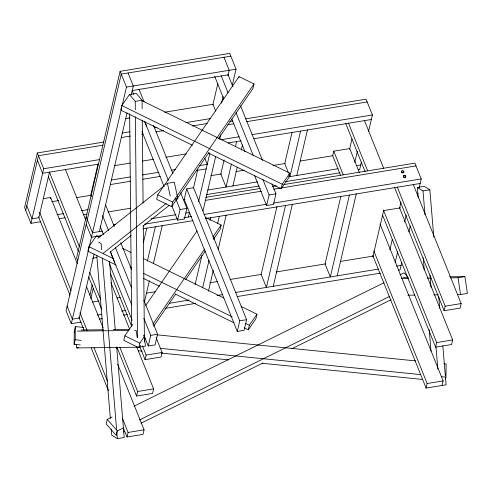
<?xml version="1.0" encoding="UTF-8"?>
<svg xmlns="http://www.w3.org/2000/svg" width="492" height="492" viewBox="0 0 492 492"><rect width="100%" height="100%" fill="white"/><g stroke="black" fill="none" stroke-linecap="round" stroke-linejoin="round"><path stroke-width="0.74" d="M80.239 344.923L74.12 344.308L74.286 331.147L75.35 326.596L83.757 327.444M74.12 344.308L75.178 339.757L75.35 326.596M445.518 379.092L445.973 377.143L446.139 363.982L443.846 363.748M103.984 142.034L37.331 152.938L24.6 207.538L30.953 223.337L40.799 221.726M25.719 210.33L38.45 155.73L102.834 145.195M30.953 223.337L43.677 168.738L37.331 152.938M49.471 172.169L38.862 217.667L32.011 218.792L26.783 205.779M50.369 198.793L50.67 197.495L43.407 198.682M98.006 163.996L90.7 195.324L91.254 196.689M232.206 85.608L236.037 69.181L229.684 53.382L120.11 71.309L76.617 257.863L77.736 260.649M99.316 236.941L96.567 235.594L88.966 246.646L87.902 251.191L116.124 265.028M142.163 108.689L142.077 100.251L136.296 93.425L129.445 94.544L121.844 105.589L120.786 110.14L192.378 145.232M81.149 322.1L71.303 323.711L121.758 107.268M122.108 105.774L126.456 87.109L120.11 71.309M94.138 254.007L79.212 318.041L72.361 319.16L67.133 306.147M99.366 231.591L127.041 112.865M131.216 94.95L133.307 85.989L128.074 72.976M89.87 295.212L92.305 284.751M90.811 298.749L93.252 288.287M143.375 242.827L146.844 227.937M132.68 324.456L124.851 335.827L123.793 340.378L138.793 347.727L140.528 345.199M218.62 138.436L252.962 88.517L254.02 83.966L239.026 76.617L157.735 194.777L156.677 199.328L171.671 206.677L209.057 152.335M112.071 417.044L107.25 419.424L106.192 423.975L116.266 435.457L117.33 430.912L123.529 427.849M147.391 261.049L155.374 226.8M144.347 302.371L149.377 280.778M153.369 263.657L162.225 225.68M138.793 347.727L139.851 343.176L144.636 336.227M171.671 206.677L172.735 202.126L254.02 83.966M117.711 364.264L144.07 429.836L143.012 434.387L127.028 437.001L128.092 432.45L122.36 418.194M136.715 346.835L153.615 388.883L152.557 393.434L136.579 396.048L137.637 391.497L119.876 347.309M156.112 337.586L162.102 352.481L161.044 357.032L145.06 359.646L146.124 355.095L142.416 345.876M143.879 300.206L157.569 334.259L155.091 344.88L148.246 345.999L150.718 335.378L143.873 318.355M180.638 192.766L186.917 208.374L184.438 218.989L177.594 220.115L180.066 209.494L176.075 199.561M186.702 188.848L184.223 199.463L237.273 331.43L244.124 330.31L246.597 319.695L193.547 187.723L186.702 188.848L239.752 320.815L237.273 331.43M193.491 187.956L197.673 170.041M212.815 105.079L217.864 83.425M188.393 217.021L189.457 212.476M198.553 201.714L209.863 153.184M221.529 103.154L223.091 96.438M227.968 75.528L229.186 70.301L223.958 57.293M202.962 211.05L215.668 156.542M219.672 139.371L220.717 134.888M238.718 77.914L239.026 76.617M195.146 284.493L201.911 255.453M210.072 220.459L210.767 217.482M224.124 159.863L220.822 174.033L226.056 187.046L231.443 163.922M235.44 146.764L236.658 141.542M202.63 287.82L209.051 260.274M213.909 239.426L214.432 237.193M217.556 223.792L219.291 216.345M205.269 218.934L206.142 217.667L221.136 225.022L220.078 229.567L213.559 239.044M208.436 291.172L213.294 270.323M218.159 249.475L226.142 215.225M232.9 185.927L237.249 167.274M241.246 150.121L242.464 144.9M271.953 183.879L275.944 193.811L273.472 204.426L266.621 205.545L269.099 194.93L262.82 179.322M292.045 132.25L284.745 163.578L288.595 173.166M276.965 206.652L261.172 274.407L266.4 287.414L285.495 205.515M244.167 327.789L248.294 329.812L249.358 325.261L256.959 314.216L241.123 306.454M208.208 152.994L281.178 188.762L282.236 184.211L289.837 173.166L141.837 100.614M256.959 314.216L255.895 318.767L248.294 329.812M289.837 173.166L288.779 177.71L281.178 188.762M300.581 131.087L289.972 176.585L289.148 174.531M296.824 175.466L307.426 129.968M273.251 286.295L292.346 204.395M359.461 172.803L349.72 148.572L333.742 151.185L332.684 155.73L340.704 175.687M349.529 149.39L351.964 138.947M340.888 196.191L325.089 263.946L330.323 276.959L349.412 195.06M354.763 162.403L357.37 151.21M361.436 162.028L359.677 169.562L358.182 169.808M368.563 131.444L372.407 114.962L366.054 99.163L245.625 118.861M337.168 275.84L356.263 193.934M372.838 256.916L383.637 210.607L400.574 207.833M389.879 249.77L392.308 239.346M399.596 208.073L400.986 202.114M395.107 262.777L397.714 251.609M404.658 221.831L406.22 215.127M401.786 262.402L400.027 269.93L398.526 270.176M408.901 231.873L410.291 225.92M417.407 195.392L417.923 193.159M419.141 187.944L421.244 178.928L414.891 163.129L283.853 184.568M445.512 377.954L446.084 384.836L426.084 388.071L427.142 383.526L373.852 250.963M399.381 207.396L452.671 339.96L451.607 344.511L435.629 347.124L436.687 342.573L383.397 210.01M413.237 184.359L461.158 303.558L460.094 308.109L444.116 310.723L445.174 306.172L397.259 186.972M442.062 385.457L443.12 380.906L380.095 224.112M145.718 305.495L197.009 230.939M152.889 324.222L204.623 249.032M212.882 237.027L221.136 225.022M144.439 339.517L145.312 338.25M153.572 326.245L175.736 294.019M185.736 279.487L205.299 251.055M97.902 238.251L163.842 186.13M165.644 184.709L167.44 183.288L174.291 182.169L177.84 198.565L176.044 199.986M103.252 253.226L166.198 203.479M110.103 252.107L131.081 235.527M143.074 226.049L169.451 205.201M134.113 406.158L384.104 282.679M399.947 274.856L404.08 272.814L407.604 276.836M139.365 420.027L389.363 296.547M123.154 432.056L124.531 431.379M141.063 423.212L262.962 363.004M291.885 348.717L391.054 299.739M402.948 172.428L402.493 172.452M230.803 56.168L121.229 74.095L66.069 310.698L71.303 323.711M126.456 87.109L236.037 69.181M132.243 90.54L228.128 74.852M129.445 94.544L135.232 101.37L142.077 100.251M125.417 118.633L129.95 117.895M164.679 112.213L212.993 104.31L215.748 111.155M122.348 133.006L129.894 131.77M154.051 127.815L157.071 127.323M185.761 122.631L210.674 118.554M121.284 137.557L130.343 136.075M141.671 134.218L143.178 133.972M156.013 131.874L163.565 130.638M192.249 125.946L207.347 123.474M229.721 121.462L232.747 120.97M227.808 124.747L233.866 123.756M246.744 121.653L367.18 101.949M43.677 168.738L99.728 159.568M220.92 139.74L239.1 136.77M251.978 134.66L372.407 114.962M98.683 164.119L42.619 173.289L37.386 160.275M228.239 142.92L241.123 140.817M254.001 138.707L371.349 119.507M114.458 165.65L130.312 163.061M142.391 161.081L153.719 159.23M165.798 157.255L186.179 153.916M111.383 180.023L130.257 176.935M142.336 174.955L158.947 172.243M171.782 170.14L175.558 169.525M199.715 165.57L207.261 164.334L204.789 158.172M110.325 184.574L130.706 181.234M142.785 179.26L160.152 176.419M196.388 170.49L206.203 168.885M51.777 201.689L58.591 200.576M76.77 197.6L91.161 195.244M210.84 175.669L221.443 173.934M235.834 171.579L244.167 170.214M272.949 165.503L285.071 163.522M300.218 161.044L332.789 155.718M57.004 214.703L63.825 213.583M81.248 210.736L88.062 209.617M207.735 190.041L257.728 181.862M288.786 176.782L338.016 168.725M356.196 165.755L360.741 165.011M175.103 199.014L177.84 198.565M58.985 218.755L65.042 217.759M83.228 214.789L87.016 214.168M206.726 194.586L259.001 186.031M285.52 181.689L340.07 172.766M108.025 211.929L130.675 208.221M183.522 199.58L185.035 199.328M205.84 197.329L260.373 188.411M272.494 186.425L276.283 185.81M205.447 200.367L261.498 191.197M273.613 189.217L416.011 165.921M180.066 209.494L186.917 208.374M269.099 194.93L275.944 193.811M113.258 224.942L115.522 224.567M151.007 218.762L175.921 214.69M185.736 213.085L189.506 212.464M102.385 231.092L92.514 232.71L86.161 216.91M144.66 224.18L177.348 218.829M183.916 217.753L191.739 216.474M203.86 214.494L266.726 204.211M273.54 203.091L421.244 178.928M101.303 235.65L91.457 237.261L86.223 224.247M142.975 228.829L192.981 220.65M206.615 218.417L420.18 183.479M418.212 197.427L417.382 187.483L424.233 186.363L429.854 189.795L433.803 237.218M417.382 187.483L423.003 190.914L429.854 189.795M92.465 258.238L96.887 257.519M92.127 302.057L98.941 300.944M117.121 297.974L120.153 297.476M146.659 293.14L155.749 291.651M209.53 282.851L217.864 281.492M229.979 279.505L261.793 274.302M276.184 271.947L325.415 263.897M340.569 261.418L373.133 256.086M97.355 315.071L101.899 314.327M121.592 311.104L125.38 310.489M169.316 303.3L189.008 300.077M217.033 295.495L222.335 294.628M235.213 292.519L378.366 269.099M396.546 266.123L401.091 265.379M99.335 319.123L102.361 318.632M123.578 315.157L127.366 314.536M165.25 308.343L195.552 303.386M237.224 296.565L380.414 273.14M450.408 277.832L458.046 277.74L464.891 276.621L467.4 293.416L460.549 294.536L457.498 294.573M150.718 335.378L157.569 334.259M239.752 320.815L246.597 319.695M76.254 344.289L76.795 347.936L78.849 347.604M146.124 355.095L162.102 352.481M445.174 306.172L461.158 303.558M137.637 391.497L153.615 388.883M436.687 342.573L452.671 339.96M128.092 432.45L144.07 429.836M427.142 383.526L443.12 380.906M111.229 429.067L111.733 435.186L117.36 438.618L124.205 437.499L116.696 347.241M403.016 277.365L408.366 277.303M449.614 276.805L464.891 276.621M401.515 278.423L408.391 278.337M427.487 278.109L431.306 278.066M407.843 295.169L414.719 295.083M433.815 294.856L438.397 294.8M81.137 330.027L103.289 329.757M113.221 329.64L129.261 329.449M77.342 331.11L128.523 330.495M134.636 330.421L136.167 330.403L137.256 337.703M76.795 347.936L138.67 347.192L145.521 346.073L143.885 335.12M157.151 334.843L415.562 360.9M75.178 339.757L81.297 340.372M160.041 348.311L420.74 374.603M441.386 376.681L445.973 377.143M116.167 348.545L117.699 348.699M138.338 350.784L142.163 351.171M161.278 353.096L228.552 359.88M262.193 363.268L422.739 379.461M121.844 105.589L282.236 184.211M157.735 194.777L172.735 202.126M122.723 248.417L130.983 252.464M143.375 258.54L223.915 298.017M88.966 246.646L113.744 258.792M130.263 266.892L131.641 267.562M143.344 273.3L232.144 316.83M245.225 323.238L249.358 325.261M143.664 278.527L159.494 286.282M175.324 294.044L233.841 322.727M124.851 335.827L139.851 343.176M98.628 242.052L101.124 243.577L101.635 249.696M107.25 419.424L117.33 430.912M394.486 187.267L444.116 310.723M364.424 120.448L383.619 168.196M348.447 123.061L367.641 170.81M345.667 123.332L365.15 171.8M382.622 215.275L435.629 347.124M333.742 151.185L343.195 174.703M372.795 255.514L426.084 388.071M228.03 74.612L232.876 86.672M240.576 105.829L262.543 160.46M221.179 75.731L228.024 92.76M236.012 112.625L253.411 155.909M214.715 76.414L223.842 99.12M231.824 118.984L244.948 151.622M254.641 175.749L266.621 205.545M138.996 89.175L144.131 101.949M153.547 125.362L172.938 173.608M132.151 90.3L133.861 94.556M144.697 121.518L168.375 180.404M141.942 131.425L164.187 186.763M171.886 205.92L177.594 220.115M105.657 205.127L114.212 226.412M120.774 242.734L131.616 269.696M102.514 215.471L108.504 230.373M115.349 247.402L131.61 287.845M100.042 226.092L103.468 234.604M110.313 251.633L131.702 304.843M143.965 335.353L148.246 345.999M109.329 263.571L132.145 320.329M110.552 273.798L131.659 326.301M139.931 346.878L145.06 359.646M65.374 169.371L85.719 219.973M110.928 282.691L129.55 329.019M49.397 171.985L79.476 246.818M89.79 272.476L100.682 299.56M48.333 176.536L78.419 251.369M88.732 277.027L101.623 309.099M116.807 346.872L136.579 396.048M50.67 197.495L77.318 263.773M86.481 286.584L103.099 327.918M39.563 212.224L71.076 290.618M79.956 312.715L87.121 330.532M93.997 347.635L107.465 381.134M38.499 216.775L70.018 295.169M78.898 317.266L84.052 330.095M91.217 347.912L108.406 390.673M123.308 427.733L127.028 437.001M144.746 121.506L146.678 126.444M110.442 251.658L114.857 262.943M167.44 183.288L170.189 195.957M458.046 277.74L460.549 294.536M74.286 331.147L74.507 332.604M438.766 296.879L439.719 308.349M442.843 345.827L445.322 375.66M423.003 190.914L424.977 214.629M430.008 275.053L431.029 287.291M435.992 346.952L437.837 369.129M423.237 257.851L424.258 270.09M429.221 329.751L431.004 351.171M109.568 261.578L115.233 329.652M102.336 258.109L116.592 429.442M116.788 431.736L117.36 438.618M96.776 255.44L110.337 418.36M142.274 120.196L143.08 203.048M143.295 225.293L144.427 341.897M135.232 101.37L135.312 109.808M135.38 116.715L137.526 337.647M129.636 113.72L131.696 326.221M405.291 176.025A1.212 0.929 13.1 0 1 405.23 177.458A1.212 0.929 13.1 0 1 403.428 176.997A1.212 0.929 13.1 0 1 404.117 175.724M404.731 175.755A1.212 0.929 13.1 0 1 405.033 175.859M403.624 171.585A1.212 0.929 13.1 0 1 403.188 172.889A1.212 0.929 13.1 0 1 401.515 172.274A1.212 0.929 13.1 0 1 402.247 171.075M403.163 171.216A1.212 0.929 13.1 0 1 403.422 171.376M403.772 176.899A1.212 0.929 13.1 0 0 405.752 176.573A1.212 0.929 13.1 0 0 404.203 175.343A1.212 0.929 13.1 0 0 403.772 176.899M401.909 172.249A1.212 0.929 13.1 0 0 403.883 171.929A1.212 0.929 13.1 0 0 402.333 170.693A1.212 0.929 13.1 0 0 401.909 172.249"/></g></svg>
